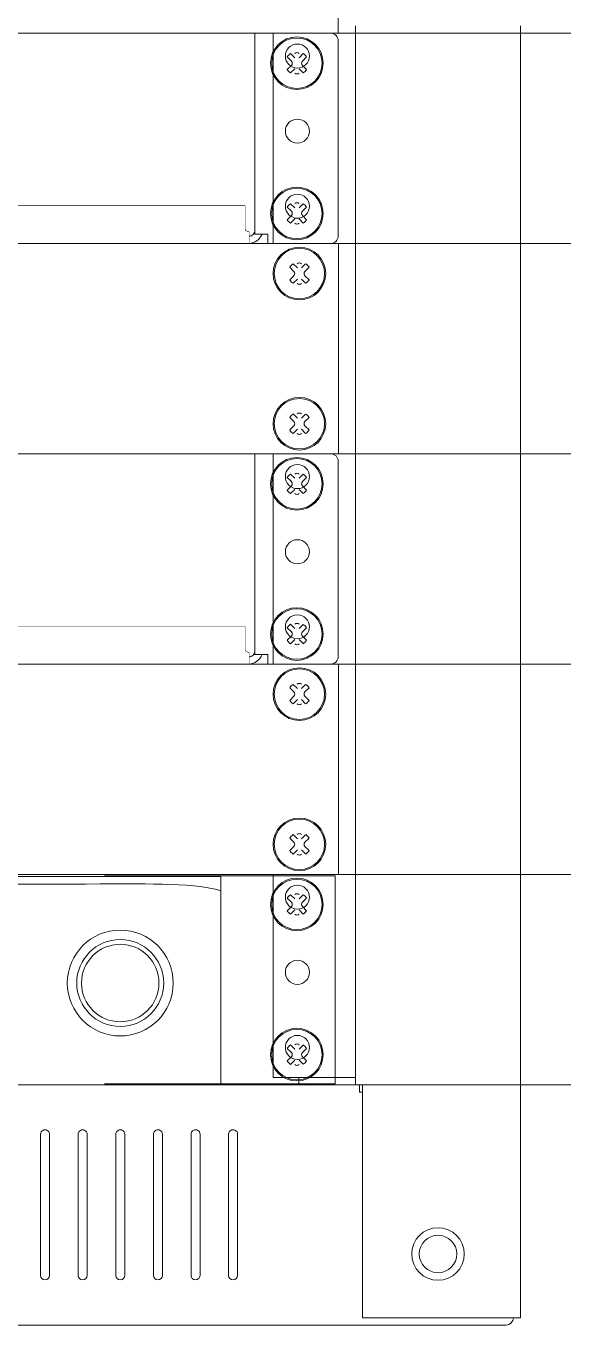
# Model space of a CAD drawing. Header units: millimetres. Extents: x -71336 to -33468, y -26189 to 22712.
# Drawn here: x -34122.5 to -34008.9, y -5815.4 to -5540.8 of the extents above; entities that cross this region are included whole.
import ezdxf

# ---------------------------------------------------------------- set-up
doc = ezdxf.new("R2010")
doc.units = ezdxf.units.MM
doc.set_wipeout_variables(frame=1)
doc.layers.add('SC - Equipment', color=7, linetype='Continuous', lineweight=13)
doc.layers.add('SC - Rack Layout - U-guides and centreline', color=5, linetype='Continuous', lineweight=13, plot=False)
doc.styles.add('ARIAL', font='arial.ttf')

# ---------------------------------------------------------------- blocks, each defined once
blk = doc.blocks.new('*U199')
at = {"layer": 'SC - Rack Layout - U-guides and centreline', "ltscale": 5}
blk.add_lwpolyline([(-300, 0), (300, 0)], dxfattribs=at)
blk = doc.blocks.new('*U200')
at = {"layer": 'SC - Rack Layout - U-guides and centreline', "color": 0, "linetype": 'ByBlock', "lineweight": -2, "transparency": 16777216}
for p in [(0, 222.25), (0, 177.8), (0, 133.35), (0, 88.9), (0, 44.45), (0, 0)]:
    blk.add_blockref('*U199', p, dxfattribs=at)
blk = doc.blocks.new('*U201')
at = {"ltscale": 5}
blk.add_line((227.076, 52.324), (244.4623, 52.324), dxfattribs=at)
at = {"layer": 'SC - Equipment'}
for p, q in [((227.076, 230.124), (227.076, 274.574)), ((244.4623, 230.124), (244.4623, 274.574)), ((279.3873, 274.574), (279.3873, 230.124)), ((227.076, 185.674), (227.076, 230.124)), ((244.4623, 185.674), (244.4623, 230.124)), ((279.3873, 230.124), (279.3873, 185.674)), ((227.076, 141.224), (227.076, 185.674)), ((244.4623, 141.224), (244.4623, 185.674)), ((279.3873, 185.674), (279.3873, 141.224)), ((227.076, 96.774), (227.076, 141.224)), ((244.4623, 96.774), (244.4623, 141.224)), ((279.3873, 141.224), (279.3873, 96.774)), ((227.076, 52.324), (227.076, 96.774)), ((244.4623, 52.324), (244.4623, 96.774)), ((279.3873, 96.774), (279.3873, 52.324)), ((232.537, 50.8), (232.537, 52.324)), ((244.4623, 50.8), (244.4623, 52.324)), ((279.3873, 52.324), (279.3873, 1.524)), ((-245.364, 50.8), (244.4623, 50.8)), ((244.4623, 50.7365), (245.9863, 50.7365)), ((245.364, 50.7365), (245.364, 49.1998)), ((245.9863, 50.7365), (245.9863, 1.524)), ((245.364, 49.1998), (245.9863, 49.1998)), ((177.927, 40.3225), (177.927, 10.4775)), ((179.832, 10.4775), (179.832, 40.3225)), ((185.8772, 40.3225), (185.8772, 10.4775)), ((187.7822, 10.4775), (187.7822, 40.3225)), ((193.8274, 40.3225), (193.8274, 10.4775)), ((195.7324, 10.4775), (195.7324, 40.3225)), ((201.7776, 40.3225), (201.7776, 10.4775)), ((203.6826, 10.4775), (203.6826, 40.3225)), ((209.7278, 40.3225), (209.7278, 10.4775)), ((211.6328, 10.4775), (211.6328, 40.3225)), ((217.678, 40.3225), (217.678, 10.4775)), ((219.583, 10.4775), (219.583, 40.3225)), ((-276.352, 0), (276.352, 0)), ((279.3873, 1.524), (245.9863, 1.524)), ((276.352, 1.524), (274.828, 1.524))]:
    blk.add_line(p, q, dxfattribs=at)
for centre, radius in [((232.21315, 268.224), 2.54), ((232.21315, 252.349), 2.54), ((232.21315, 236.474), 2.54), ((232.21315, 223.774), 2.54), ((232.21315, 207.899), 2.54), ((232.21315, 192.024), 2.54), ((232.21315, 179.324), 2.54), ((232.21315, 163.449), 2.54), ((232.21315, 147.574), 2.54), ((232.21315, 134.874), 2.54), ((232.21315, 118.999), 2.54), ((232.21315, 103.124), 2.54), ((232.21315, 90.424), 2.54), ((232.21315, 74.549), 2.54), ((232.21315, 58.674), 2.54), ((261.9375, 15.0114), 5.5499), ((261.9375, 15.0114), 3.9751)]:
    blk.add_circle(centre, radius, dxfattribs=at)
for centre, radius, start, end in [((178.8795, 40.3225), 0.9525, 359.999983, 179.999991), ((186.8297, 40.3225), 0.9525, 359.999983, 179.999991), ((194.7799, 40.3225), 0.9525, 359.999983, 179.999991), ((202.7301, 40.3225), 0.9525, 359.999983, 179.999991), ((210.6803, 40.3225), 0.9525, 359.999983, 179.999991), ((218.6305, 40.3225), 0.9525, 359.999983, 179.999991), ((178.8795, 10.4775), 0.9525, 179.999991, 359.999983), ((186.8297, 10.4775), 0.9525, 179.999991, 359.999983), ((194.7799, 10.4775), 0.9525, 179.999991, 359.999983), ((202.7301, 10.4775), 0.9525, 179.999991, 359.999983), ((210.6803, 10.4775), 0.9525, 179.999991, 359.999983), ((218.6305, 10.4775), 0.9525, 179.999991, 359.999983), ((276.352, 1.524), 1.524, 270, 0)]:
    blk.add_arc(centre, radius, start, end, dxfattribs=at)
at = {"ltscale": 5, "style": 'ARIAL', "flags": 1}
blk.add_attdef('UNITS', (470.5, 46), '', height=9.73997, dxfattribs=at)
blk = doc.blocks.new('1U SCREWS - RACK LAYOUT')
at = {"layer": 'SC - Equipment'}
for p, q in [((231.39, 38.56), (230.53, 39.42)), ((232.13, 39.27), (231.24, 40.16)), ((233.88, 40.13), (233.02, 39.27)), ((234.62, 39.42), (233.73, 38.56)), ((231.39, 37.64), (230.53, 36.78)), ((232.13, 36.93), (231.24, 36.04)), ((233.88, 36.07), (233.02, 36.93)), ((234.62, 36.78), (233.73, 37.64)), ((232.13, 7.52), (231.24, 8.41)), ((233.88, 8.38), (233.02, 7.52)), ((231.39, 6.81), (230.53, 7.67)), ((231.39, 5.89), (230.53, 5.03)), ((234.62, 7.67), (233.73, 6.81)), ((234.62, 5.03), (233.73, 5.89)), ((232.13, 5.18), (231.24, 4.29)), ((233.88, 4.32), (233.02, 5.18))]:
    blk.add_line(p, q, dxfattribs=at)
for centre, major_axis, start_param, end_param in [((232.56, 38.1), (5.56, 0), 0, 6.283185), ((232.56, 38.1), (5.33, 0), 0, 6.283185), ((232.56, 38.1), (2.44, 0), 2.143456, 2.563819), ((230.96, 38.1), (0.635, 0), 5.497788, 7.068584), ((232.56, 39.73), (0.635, 0), 0.785399, 2.356195), ((234.19, 38.1), (0.635, 0), 2.356195, 3.926991), ((232.56, 38.1), (2.44, 0), 0.57266, 0.993023), ((232.56, 38.1), (2.44, 0), 3.719366, 4.139729), ((232.56, 36.47), (0.635, 0), 3.926991, 5.497787), ((232.56, 38.1), (2.44, 0), 5.290163, 5.710525), ((232.56, 6.35), (5.56, 0), 0, 6.283185), ((232.56, 6.35), (5.33, 0), 0, 6.283185), ((232.56, 6.35), (2.44, 0), 2.143456, 2.563819), ((232.56, 7.98), (0.635, 0), 0.785399, 2.356195), ((232.56, 6.35), (2.44, 0), 0.57266, 0.993023), ((230.96, 6.35), (0.635, 0), 5.497788, 7.068584), ((234.19, 6.35), (0.635, 0), 2.356195, 3.926991), ((232.56, 6.35), (2.44, 0), 3.719366, 4.139729), ((232.56, 4.72), (0.635, 0), 3.926991, 5.497787), ((232.56, 6.35), (2.44, 0), 5.290163, 5.710525)]:
    blk.add_ellipse(centre, major_axis=major_axis, ratio=1, start_param=start_param, end_param=end_param, dxfattribs=at)
blk = doc.blocks.new('RACK EARS - RACK LAYOUT')
at = {"layer": 'SC - Equipment', "flags": 128}
for points in [[(240.67, 44.16), (191.88, 44.16)], [(240.67, 0.16), (240.67, 44.16)], [(191.88, 0.16), (240.67, 0.16)]]:
    blk.add_lwpolyline(points, dxfattribs=at)
at = {"layer": 'SC - Equipment'}
blk.add_blockref('1U SCREWS - RACK LAYOUT', (0, 0), dxfattribs=at)
blk = doc.blocks.new('APEX CP1504')
at = {"layer": 'SC - Equipment', "ltscale": 5}
blk.add_lwpolyline([(216.5, 44), (216.5, 0), (-216.5, 0), (-216.5, 44)], close=True, dxfattribs=at)
for radius in [11.19, 9.19, 8.19]:
    blk.add_circle((195.22, 21.49), radius, dxfattribs=at)
blk.add_open_spline([(-216.5, 27.21), (-200.5, 31.26), (-168.41, 39.39), (-114.03, 42.94), (-64.79, 38.48), (-15.9, 34.97), (30.68, 31.53), (88.28, 36.02), (127.89, 43.19), (164.18, 42.09), (212.21, 42.58), (216.5, 40.97)], degree=3, knots=[0, 0, 0, 0, 49.424275, 99.142, 162.617664, 197.246115, 247.718261, 301.340893, 329.127223, 404.739476, 427.649153, 427.649153, 427.649153, 427.649153], dxfattribs=at)
at = {"layer": 'SC - Equipment'}
blk.add_blockref('RACK EARS - RACK LAYOUT', (0, 0), dxfattribs=at)
blk = doc.blocks.new('1U BLANK PANEL - RACK LAYOUT')
blk.add_wipeout([(-241.3, 44.45), (241.3, 44.45), (241.3, 0), (-241.3, 0)])
at = {"layer": 'SC - Equipment'}
for p, q in [((-241.3, 44.45), (241.3, 44.45)), ((241.3, 44.45), (241.3, 0)), ((231.89, 38.56), (231.03, 39.42)), ((232.63, 39.27), (231.74, 40.16)), ((234.38, 40.13), (233.52, 39.27)), ((235.12, 39.42), (234.23, 38.56)), ((231.89, 37.64), (231.03, 36.78)), ((232.63, 36.93), (231.74, 36.04)), ((234.38, 36.07), (233.52, 36.93)), ((235.12, 36.78), (234.23, 37.64)), ((232.63, 7.52), (231.74, 8.41)), ((234.38, 8.38), (233.52, 7.52)), ((231.89, 6.81), (231.03, 7.67)), ((231.89, 5.89), (231.03, 5.03)), ((235.12, 7.67), (234.23, 6.81)), ((235.12, 5.03), (234.23, 5.89)), ((232.63, 5.18), (231.74, 4.29)), ((234.38, 4.32), (233.52, 5.18)), ((241.3, 0), (-241.3, 0))]:
    blk.add_line(p, q, dxfattribs=at)
for centre, major_axis, start_param, end_param in [((233.06, 38.1), (5.56, 0), 0, 6.283185), ((233.06, 38.1), (5.33, 0), 0, 6.283185), ((233.06, 38.1), (2.44, 0), 2.143456, 2.563819), ((231.46, 38.1), (0.635, 0), 5.497788, 7.068584), ((233.06, 39.73), (0.635, 0), 0.785399, 2.356195), ((234.69, 38.1), (0.635, 0), 2.356195, 3.926991), ((233.06, 38.1), (2.44, 0), 0.57266, 0.993023), ((233.06, 38.1), (2.44, 0), 3.719366, 4.139729), ((233.06, 36.47), (0.635, 0), 3.926991, 5.497787), ((233.06, 38.1), (2.44, 0), 5.290163, 5.710525), ((233.06, 6.35), (5.56, 0), 0, 6.283185), ((233.06, 6.35), (5.33, 0), 0, 6.283185), ((233.06, 6.35), (2.44, 0), 2.143456, 2.563819), ((233.06, 7.98), (0.635, 0), 0.785399, 2.356195), ((233.06, 6.35), (2.44, 0), 0.57266, 0.993023), ((231.46, 6.35), (0.635, 0), 5.497788, 7.068584), ((234.69, 6.35), (0.635, 0), 2.356195, 3.926991), ((233.06, 6.35), (2.44, 0), 3.719366, 4.139729), ((233.06, 4.72), (0.635, 0), 3.926991, 5.497787), ((233.06, 6.35), (2.44, 0), 5.290163, 5.710525)]:
    blk.add_ellipse(centre, major_axis=major_axis, ratio=1, start_param=start_param, end_param=end_param, dxfattribs=at)
blk = doc.blocks.new('*U281')
blk.add_blockref('1U BLANK PANEL - RACK LAYOUT', (0, -44.45))
blk = doc.blocks.new('3U BLANK')
blk.add_wipeout([(-241.3, 133.35), (241.3, 133.35), (241.3, 0), (-241.3, 0)])
at = {"lineweight": 0}
blk.add_polyline3d([(-241.3, 0, 0), (-241.3, 133.35, 0), (241.3, 133.35, 0), (241.3, 0, 0), (-241.3, 0, 0), (-241.3, 0, 0)], close=True, dxfattribs=at)
blk = doc.blocks.new('*U283')
at = {"layer": 'SC - Equipment', "color": 0, "linetype": 'Continuous', "lineweight": 0}
blk.add_blockref('3U BLANK', (0, -133.35), dxfattribs=at)
blk = doc.blocks.new('1U RACK SHELF - RACK LAYOUT')
at = {"layer": 'SC - Equipment', "flags": 128}
for points in [[(223.67, 44.45), (223.67, 2)], [(223.67, 44.45), (239.7, 44.45)], [(241.3, 42.85), (241.3, 1.59)], [(231.39, 38.56), (230.53, 39.42)], [(232.13, 39.27), (231.24, 40.16)], [(233.88, 40.13), (233.02, 39.27)], [(234.62, 39.42), (233.73, 38.56)], [(231.39, 37.64), (230.53, 36.78)], [(232.13, 36.93), (231.24, 36.04)], [(233.88, 36.07), (233.02, 36.93)], [(234.62, 36.78), (233.73, 37.64)], [(232.13, 7.52), (231.24, 8.41)], [(233.88, 8.38), (233.02, 7.52)], [(221.58, 7.95), (-221.52, 7.95)], [(221.58, 7.95), (221.58, 3.16)], [(231.39, 6.81), (230.53, 7.67)], [(231.39, 5.89), (230.53, 5.03)], [(234.62, 7.67), (233.73, 6.81)], [(234.62, 5.03), (233.73, 5.89)], [(232.13, 5.18), (231.24, 4.29)], [(233.88, 4.32), (233.02, 5.18)], [(222.42, 0), (-222.36, 0)], [(222.42, 0), (222.42, 2.42)], [(223.67, 2), (226.44, 2)], [(226.44, 2), (226.44, 0)], [(239.7, 0), (226.44, 0)]]:
    blk.add_lwpolyline(points, dxfattribs=at)
for points in [[(241.3, 42.85, 0.414214), (239.7, 44.45)], [(221.58, 3.16, 0.106933), (221.67, 2.77)], [(222.42, 1.53, 0.414214), (223.67, 2.77)], [(222.42, 0, 0.29889), (225.19, 2)], [(239.7, 0, 0.414214), (241.3, 1.59)]]:
    blk.add_lwpolyline(points, format="xyb", dxfattribs=at)
at = {"layer": 'SC - Equipment'}
for points in [[(221.86, 2.6), (221.84, 2.61), (221.82, 2.62), (221.8, 2.64), (221.78, 2.65), (221.77, 2.67), (221.75, 2.68), (221.73, 2.7), (221.71, 2.72), (221.7, 2.73), (221.68, 2.75), (221.67, 2.77)], [(222.12, 2.48), (222.1, 2.49), (222.07, 2.5), (222.05, 2.51), (222.02, 2.51), (222, 2.52), (221.98, 2.54), (221.95, 2.55), (221.93, 2.56), (221.91, 2.57), (221.88, 2.58), (221.86, 2.6)], [(222.42, 2.42), (222.39, 2.43), (222.37, 2.43), (222.34, 2.43), (222.31, 2.44), (222.28, 2.44), (222.26, 2.45), (222.23, 2.45), (222.2, 2.46), (222.17, 2.47), (222.15, 2.47), (222.12, 2.48)]]:
    blk.add_lwpolyline(points, dxfattribs=at)
for centre, major_axis, start_param, end_param in [((232.56, 38.1), (5.56, 0), 0, 6.283185), ((232.56, 38.1), (5.33, 0), 0, 6.283185), ((232.56, 38.1), (2.44, 0), 2.143456, 2.563819), ((230.96, 38.1), (0.635, 0), 5.497788, 7.068584), ((232.56, 39.72), (0.635, 0), 0.785399, 2.356195), ((234.19, 38.1), (0.635, 0), 2.356195, 3.926991), ((232.56, 38.1), (2.44, 0), 0.57266, 0.993023), ((232.56, 38.1), (2.44, 0), 3.719366, 4.139729), ((232.56, 36.47), (0.635, 0), 3.926991, 5.497787), ((232.56, 38.1), (2.44, 0), 5.290163, 5.710525), ((232.56, 6.35), (5.56, 0), 0, 6.283185), ((232.56, 6.35), (5.33, 0), 0, 6.283185), ((232.56, 6.35), (2.44, 0), 2.143456, 2.563819), ((232.56, 7.97), (0.635, 0), 0.785399, 2.356195), ((232.56, 6.35), (2.44, 0), 0.57266, 0.993023), ((230.96, 6.35), (0.635, 0), 5.497788, 7.068584), ((234.19, 6.35), (0.635, 0), 2.356195, 3.926991), ((232.56, 6.35), (2.44, 0), 3.719366, 4.139729), ((232.56, 4.72), (0.635, 0), 3.926991, 5.497787), ((232.56, 6.35), (2.44, 0), 5.290163, 5.710525)]:
    blk.add_ellipse(centre, major_axis=major_axis, ratio=1, start_param=start_param, end_param=end_param, dxfattribs=at)
blk.add_wipeout([(-222.36, 0), (-222.36, 2.42), (-222.28, 2.43), (-222.18, 2.45), (-222.07, 2.47), (-221.97, 2.51), (-221.89, 2.54), (-221.82, 2.58), (-221.77, 2.61), (-221.71, 2.66), (-221.68, 2.68), (-221.64, 2.73), (-221.62, 2.75), (-221.61, 2.77), (-221.58, 2.84), (-221.56, 2.91), (-221.54, 2.99), (-221.53, 3.07), (-221.52, 3.15), (-221.52, 3.32), (-221.52, 7.95), (221.58, 7.95), (221.58, 3.16), (221.59, 3.08), (221.59, 3.03), (221.6, 2.98), (221.61, 2.93), (221.63, 2.87), (221.64, 2.84), (221.65, 2.81), (221.66, 2.79), (221.67, 2.77), (221.73, 2.7), (221.77, 2.67), (221.82, 2.62), (221.89, 2.58), (221.98, 2.54), (222.06, 2.5), (222.15, 2.47), (222.28, 2.44), (222.38, 2.43), (222.42, 2.42), (222.42, 0)])

msp = doc.modelspace()

# ---------------------------------------------------------------- block references
msp.add_blockref('APEX CP1504', (-34297.756, -5764.572))
at = {"layer": 'SC - Equipment'}
msp.add_blockref('*U201', (-34297.305, -5815.372), dxfattribs=at)
at = {"layer": 'SC - Rack Layout - U-guides and centreline'}
msp.add_blockref('*U200', (-34297.756, -5764.572), dxfattribs=at)

# ---------------------------------------------------------------- next in the draw order: block references
at = {"layer": 'SC - Equipment'}
msp.add_blockref('*U283', (-34297.756, -5408.972), dxfattribs=at)

# ---------------------------------------------------------------- next in the draw order: block references
msp.add_blockref('1U RACK SHELF - RACK LAYOUT', (-34297.756, -5586.77))

# ---------------------------------------------------------------- next in the draw order: block references
msp.add_blockref('*U281', (-34297.725, -5586.77), dxfattribs=at)

# ---------------------------------------------------------------- next in the draw order: block references
msp.add_blockref('1U RACK SHELF - RACK LAYOUT', (-34297.756, -5675.67))

# ---------------------------------------------------------------- next in the draw order: block references
msp.add_blockref('*U281', (-34297.725, -5675.67), dxfattribs=at)

doc.saveas('drawing.dxf')
